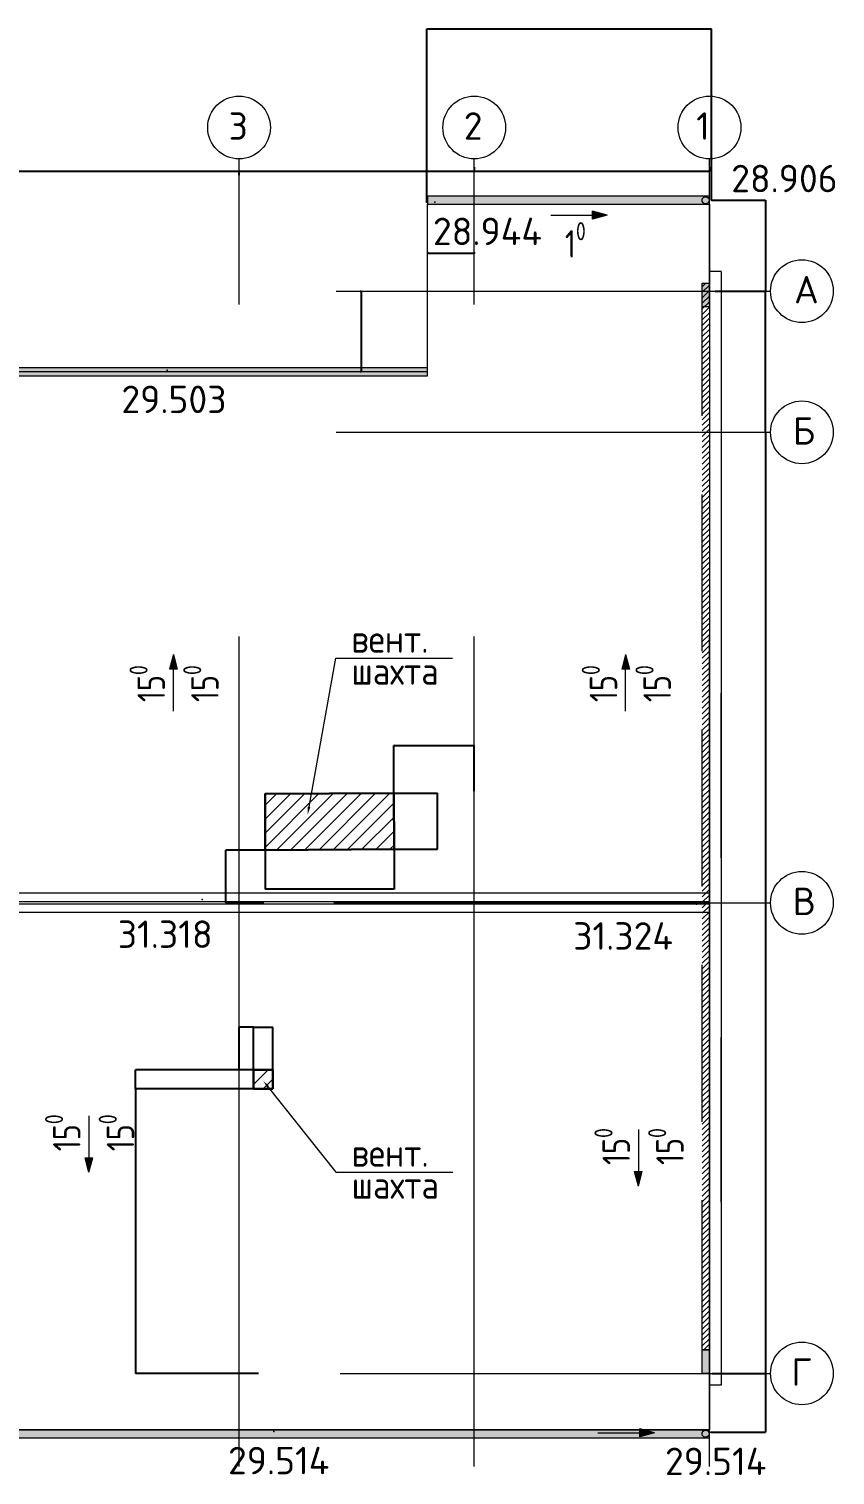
# Model space of a CAD drawing. Header units: millimetres. Extents: x -263990 to 193903, y -164417 to 240530.
# Drawn here: x 183622 to 193903, y -16102 to 2338 of the extents above; entities that cross this region are included whole.
import ezdxf
from ezdxf import colors
from ezdxf.entities.mleader import LeaderData, LeaderLine
from ezdxf.math import Vec2, Vec3

# ---------------------------------------------------------------- set-up
doc = ezdxf.new("R2010")
doc.units = ezdxf.units.MM
doc.header["$LTSCALE"] = 20
doc.linetypes.add('ACAD_ISO10W100', pattern=[1093.611073, 529.166651, -211.666656, 141.111112, -211.666656])
doc.linetypes.add('штриховая 1', pattern=[150, 100, -50])
doc.layers.get('0').update_dxf_attribs({"lineweight": 0})
doc.layers.get('Defpoints').update_dxf_attribs({"color": 4})
doc.layers.add('_1-4_ крыша - козырьки', color=7, linetype='Continuous')
doc.layers.add('_4-1_ Оси', color=7, linetype='Continuous')
for name, color, linetype, lineweight in [('_4-6_ Выноски на кровле', 7, 'Continuous', 9), ('Height', 250, 'Continuous', 9), ('Survey', 250, 'Continuous', 9)]:
    doc.layers.add(name, color=color, linetype=linetype, lineweight=lineweight)
doc.styles.add('GOST 2.304 type A', font='isocpeur.ttf')
doc.styles.add('ISOCPEUR', font='isocpeur.ttf', dxfattribs={"width": 0.9, "height": 250})
doc.styles.add('стиль1', font='isocpeur.ttf')
doc.dimstyles.new('ISO-25', dxfattribs={"dimtxt": 0.25, "dimasz": 0.1, "dimexe": 0.1, "dimexo": 0, "dimgap": 0.06, "dimtad": 1, "dimdec": 0, "dimlfac": 1000, "dimtxsty": 'GOST 2.304 type A', "dimblk": 'OBLIQUE', "dimcen": 2.5, "dimdle": 0.1, "dimadec": 0, "dimazin": 0, "dimtfac": 1, "dimtdec": 0, "dimtmove": 0, "dimatfit": 3, "dimfxl": 1, "dimarcsym": 0})
pattern_1 = [(45, (140952.78, -14805.09), (-89.80256, 89.80256), [])]

# ---------------------------------------------------------------- blocks, each defined once
blk = doc.blocks.new('_Oblique')
at = {"color": 0, "linetype": 'ByBlock', "lineweight": -2}
blk.add_line((-0.5, -0.5), (0.5, 0.5), dxfattribs=at)
blk = doc.blocks.new('*D222')
at = {"color": 0, "lineweight": -2, "transparency": 16777216}
for p, q in [((186302, -10935), (186302, -10389)), ((186486, -10389), (186302, -10389)), ((186486, -10935), (186486, -10389))]:
    blk.add_line(p, q, dxfattribs=at)
at = {"layer": 'Defpoints', "color": 0, "transparency": 16777216}
for p in [(186302, -10389), (186302, -10935), (186486, -10935)]:
    blk.add_point(p, dxfattribs=at)
at = {"color": 0, "lineweight": -2, "transparency": 16777216, "xscale": 0.1, "yscale": 0.1, "zscale": 0.1, "rotation": 180}
blk.add_blockref('_Oblique', (186302, -10389), dxfattribs=at)
at = {"color": 0, "lineweight": -2, "transparency": 16777216, "xscale": 0.1, "yscale": 0.1, "zscale": 0.1}
blk.add_blockref('_Oblique', (186486, -10389), dxfattribs=at)
at = {"color": 0, "transparency": 16777216, "insert": (186394, -10389), "char_height": 0.25, "attachment_point": 5, "style": 'GOST 2.304 type A'}
blk.add_mtext('184482', dxfattribs=at)
blk = doc.blocks.new('*D223')
at = {"color": 0, "lineweight": -2, "transparency": 16777216}
for p, q in [((186486, -10935), (186486, -10389)), ((186486, -10389), (186733, -10389)), ((186733, -10935), (186733, -10389))]:
    blk.add_line(p, q, dxfattribs=at)
at = {"layer": 'Defpoints', "color": 0, "transparency": 16777216}
for p in [(186733, -10389), (186486, -10935), (186733, -10935)]:
    blk.add_point(p, dxfattribs=at)
at = {"color": 0, "lineweight": -2, "transparency": 16777216, "xscale": 0.1, "yscale": 0.1, "zscale": 0.1, "rotation": 180}
blk.add_blockref('_Oblique', (186486, -10389), dxfattribs=at)
at = {"color": 0, "lineweight": -2, "transparency": 16777216, "xscale": 0.1, "yscale": 0.1, "zscale": 0.1}
blk.add_blockref('_Oblique', (186733, -10389), dxfattribs=at)
at = {"color": 0, "transparency": 16777216, "insert": (186610, -10389), "char_height": 0.25, "attachment_point": 5, "style": 'GOST 2.304 type A'}
blk.add_mtext('246651', dxfattribs=at)
blk = doc.blocks.new('*D224')
at = {"color": 0, "lineweight": -2, "transparency": 16777216}
for p, q in [((186486, -10935), (184983, -10935)), ((184983, -11176), (184983, -10935)), ((186486, -11176), (184983, -11176))]:
    blk.add_line(p, q, dxfattribs=at)
at = {"layer": 'Defpoints', "color": 0, "transparency": 16777216}
for p in [(184983, -10935), (186486, -10935), (186486, -11176)]:
    blk.add_point(p, dxfattribs=at)
at = {"color": 0, "lineweight": -2, "transparency": 16777216, "xscale": 0.1, "yscale": 0.1, "zscale": 0.1}
for p, rotation in [((184983, -10935), 90), ((184983, -11176), 270)]:
    blk.add_blockref('_Oblique', p, dxfattribs=dict(at, rotation=rotation))
at = {"color": 0, "transparency": 16777216, "insert": (184983, -11055), "char_height": 0.25, "attachment_point": 5, "rotation": 90, "style": 'GOST 2.304 type A'}
blk.add_mtext('241056', dxfattribs=at)
blk = doc.blocks.new('*D225')
at = {"color": 0, "lineweight": -2, "transparency": 16777216}
for p, q in [((186486, -11176), (184983, -11176)), ((184983, -11176), (184983, -14805)), ((186551, -14805), (184983, -14805))]:
    blk.add_line(p, q, dxfattribs=at)
at = {"layer": 'Defpoints', "color": 0, "transparency": 16777216}
for p in [(186486, -11176), (184983, -14805), (186551, -14805)]:
    blk.add_point(p, dxfattribs=at)
at = {"color": 0, "lineweight": -2, "transparency": 16777216, "xscale": 0.1, "yscale": 0.1, "zscale": 0.1}
for p, rotation in [((184983, -11176), 90), ((184983, -14805), 270)]:
    blk.add_blockref('_Oblique', p, dxfattribs=dict(at, rotation=rotation))
at = {"color": 0, "transparency": 16777216, "insert": (184983, -12990), "char_height": 0.25, "attachment_point": 5, "rotation": 90, "style": 'GOST 2.304 type A'}
blk.add_mtext('3629392', dxfattribs=at)
blk = doc.blocks.new('*D226')
at = {"color": 0, "lineweight": -2, "transparency": 16777216}
for p, q in [((186635, -8133), (186133, -8133)), ((186133, -8805), (186133, -8133)), ((186620, -8805), (186133, -8805))]:
    blk.add_line(p, q, dxfattribs=at)
at = {"layer": 'Defpoints', "color": 0, "transparency": 16777216}
for p in [(186133, -8133), (186635, -8133), (186620, -8805)]:
    blk.add_point(p, dxfattribs=at)
at = {"color": 0, "lineweight": -2, "transparency": 16777216, "xscale": 0.1, "yscale": 0.1, "zscale": 0.1}
for p, rotation in [((186133, -8133), 90), ((186133, -8805), 270)]:
    blk.add_blockref('_Oblique', p, dxfattribs=dict(at, rotation=rotation))
at = {"color": 0, "transparency": 16777216, "insert": (186132, -8469), "char_height": 0.25, "attachment_point": 5, "rotation": 90, "style": 'GOST 2.304 type A'}
blk.add_mtext('672296', dxfattribs=at)
blk = doc.blocks.new('*D179')
at = {"color": 0, "lineweight": -2, "transparency": 16777216}
for p, q in [((188275, -7405), (188833, -7405)), ((188833, -8122), (188833, -7405)), ((188280, -8122), (188833, -8122))]:
    blk.add_line(p, q, dxfattribs=at)
at = {"layer": 'Defpoints', "color": 0, "transparency": 16777216}
for p in [(188275, -7405), (188833, -7405), (188280, -8122)]:
    blk.add_point(p, dxfattribs=at)
at = {"color": 0, "lineweight": -2, "transparency": 16777216, "xscale": 0.1, "yscale": 0.1, "zscale": 0.1}
for p, rotation in [((188833, -7405), 90), ((188833, -8122), 270)]:
    blk.add_blockref('_Oblique', p, dxfattribs=dict(at, rotation=rotation))
at = {"color": 0, "transparency": 16777216, "insert": (188833, -7764), "char_height": 0.25, "attachment_point": 5, "rotation": 90, "style": 'GOST 2.304 type A'}
blk.add_mtext('716919', dxfattribs=at)
blk = doc.blocks.new('*D180')
at = {"color": 0, "lineweight": -2, "transparency": 16777216}
for p, q in [((186635, -8133), (186635, -8629)), ((188280, -8122), (188280, -8629)), ((188280, -8629), (186635, -8629))]:
    blk.add_line(p, q, dxfattribs=at)
at = {"layer": 'Defpoints', "color": 0, "transparency": 16777216}
for p in [(186635, -8133), (188280, -8122), (186635, -8629)]:
    blk.add_point(p, dxfattribs=at)
at = {"color": 0, "lineweight": -2, "transparency": 16777216, "xscale": 0.1, "yscale": 0.1, "zscale": 0.1, "rotation": 180}
blk.add_blockref('_Oblique', (186635, -8629), dxfattribs=at)
at = {"color": 0, "lineweight": -2, "transparency": 16777216, "xscale": 0.1, "yscale": 0.1, "zscale": 0.1}
blk.add_blockref('_Oblique', (188280, -8629), dxfattribs=at)
at = {"color": 0, "transparency": 16777216, "insert": (187457, -8629), "char_height": 0.25, "attachment_point": 5, "style": 'GOST 2.304 type A'}
blk.add_mtext('1645078', dxfattribs=at)
blk = doc.blocks.new('*D227')
at = {"color": 0, "lineweight": -2, "transparency": 16777216}
for p, q in [((188278, -7405), (188278, -6800)), ((188278, -6800), (189302, -6800)), ((189302, -7383), (189302, -6800))]:
    blk.add_line(p, q, dxfattribs=at)
at = {"layer": 'Defpoints', "color": 0, "transparency": 16777216}
for p in [(189302, -6800), (188278, -7405), (189302, -7383)]:
    blk.add_point(p, dxfattribs=at)
at = {"color": 0, "lineweight": -2, "transparency": 16777216, "xscale": 0.1, "yscale": 0.1, "zscale": 0.1, "rotation": 180}
blk.add_blockref('_Oblique', (188278, -6800), dxfattribs=at)
at = {"color": 0, "lineweight": -2, "transparency": 16777216, "xscale": 0.1, "yscale": 0.1, "zscale": 0.1}
blk.add_blockref('_Oblique', (189302, -6800), dxfattribs=at)
at = {"color": 0, "transparency": 16777216, "insert": (188790, -6800), "char_height": 0.25, "attachment_point": 5, "style": 'GOST 2.304 type A'}
blk.add_mtext('1023851', dxfattribs=at)
blk = doc.blocks.new('*D184')
at = {"color": 0, "lineweight": -2, "transparency": 16777216}
for p, q in [((192326, 154), (193018, 154)), ((193018, 154), (193018, -1005)), ((192374, -1005), (193018, -1005))]:
    blk.add_line(p, q, dxfattribs=at)
at = {"layer": 'Defpoints', "color": 0, "transparency": 16777216}
for p in [(192326, 154, 28926), (192374, -1005), (193018, -1005)]:
    blk.add_point(p, dxfattribs=at)
at = {"color": 0, "lineweight": -2, "transparency": 16777216, "xscale": 0.1, "yscale": 0.1, "zscale": 0.1}
for p, rotation in [((193018, 154), 90), ((193018, -1005), 270)]:
    blk.add_blockref('_Oblique', p, dxfattribs=dict(at, rotation=rotation))
at = {"color": 0, "transparency": 16777216, "insert": (193018, -426), "char_height": 0.25, "attachment_point": 5, "rotation": 90, "style": 'GOST 2.304 type A'}
blk.add_mtext('1158794', dxfattribs=at)
blk = doc.blocks.new('*D185')
at = {"color": 0, "lineweight": -2, "transparency": 16777216}
for p, q in [((192949, -1005), (193018, -1005)), ((193018, -2805), (193018, -1005)), ((193012, -2805), (193018, -2805))]:
    blk.add_line(p, q, dxfattribs=at)
at = {"layer": 'Defpoints', "color": 0, "transparency": 16777216}
for p in [(192949, -1005), (193018, -1005), (193012, -2805)]:
    blk.add_point(p, dxfattribs=at)
at = {"color": 0, "lineweight": -2, "transparency": 16777216, "xscale": 0.1, "yscale": 0.1, "zscale": 0.1}
for p, rotation in [((193018, -1005), 90), ((193018, -2805), 270)]:
    blk.add_blockref('_Oblique', p, dxfattribs=dict(at, rotation=rotation))
at = {"color": 0, "transparency": 16777216, "insert": (193018, -1905), "char_height": 0.25, "attachment_point": 5, "rotation": 90, "style": 'GOST 2.304 type A'}
blk.add_mtext('1800000', dxfattribs=at)
blk = doc.blocks.new('*D186')
at = {"color": 0, "lineweight": -2, "transparency": 16777216}
for p, q in [((193012, -2805), (193018, -2805)), ((193018, -2805), (193018, -8805)), ((193018, -8805), (193018, -8805))]:
    blk.add_line(p, q, dxfattribs=at)
at = {"layer": 'Defpoints', "color": 0, "transparency": 16777216}
for p in [(193012, -2805), (193018, -8805), (193018, -8805)]:
    blk.add_point(p, dxfattribs=at)
at = {"color": 0, "lineweight": -2, "transparency": 16777216, "xscale": 0.1, "yscale": 0.1, "zscale": 0.1}
for p, rotation in [((193018, -2805), 90), ((193018, -8805), 270)]:
    blk.add_blockref('_Oblique', p, dxfattribs=dict(at, rotation=rotation))
at = {"color": 0, "transparency": 16777216, "insert": (193018, -5805), "char_height": 0.25, "attachment_point": 5, "rotation": 90, "style": 'GOST 2.304 type A'}
blk.add_mtext('6000000', dxfattribs=at)
blk = doc.blocks.new('*D187')
at = {"color": 0, "lineweight": -2, "transparency": 16777216}
for p, q in [((193018, -8805), (193018, -8805)), ((193018, -8805), (193018, -14805)), ((193018, -14805), (193018, -14805))]:
    blk.add_line(p, q, dxfattribs=at)
at = {"layer": 'Defpoints', "color": 0, "transparency": 16777216}
for p in [(193018, -8805), (193018, -14805), (193018, -14805)]:
    blk.add_point(p, dxfattribs=at)
at = {"color": 0, "lineweight": -2, "transparency": 16777216, "xscale": 0.1, "yscale": 0.1, "zscale": 0.1}
for p, rotation in [((193018, -8805), 90), ((193018, -14805), 270)]:
    blk.add_blockref('_Oblique', p, dxfattribs=dict(at, rotation=rotation))
at = {"color": 0, "transparency": 16777216, "insert": (193018, -11805), "char_height": 0.25, "attachment_point": 5, "rotation": 90, "style": 'GOST 2.304 type A'}
blk.add_mtext('6000000', dxfattribs=at)
blk = doc.blocks.new('*D188')
at = {"color": 0, "lineweight": -2, "transparency": 16777216}
for p, q in [((189302, 577), (189302, 521)), ((192302, 577), (192302, 521)), ((192302, 521), (189302, 521))]:
    blk.add_line(p, q, dxfattribs=at)
at = {"layer": 'Defpoints', "color": 0, "transparency": 16777216}
for p in [(189302, 577), (192302, 577), (189302, 521)]:
    blk.add_point(p, dxfattribs=at)
at = {"color": 0, "lineweight": -2, "transparency": 16777216, "xscale": 0.1, "yscale": 0.1, "zscale": 0.1, "rotation": 180}
blk.add_blockref('_Oblique', (189302, 521), dxfattribs=at)
at = {"color": 0, "lineweight": -2, "transparency": 16777216, "xscale": 0.1, "yscale": 0.1, "zscale": 0.1}
blk.add_blockref('_Oblique', (192302, 521), dxfattribs=at)
at = {"color": 0, "transparency": 16777216, "insert": (190802, 521), "char_height": 0.25, "attachment_point": 5, "style": 'GOST 2.304 type A'}
blk.add_mtext('3000000', dxfattribs=at)
blk = doc.blocks.new('*D189')
at = {"color": 0, "lineweight": -2, "transparency": 16777216}
for p, q in [((189302, 577), (189302, 521)), ((186302, 472), (186302, 521)), ((189302, 521), (186302, 521))]:
    blk.add_line(p, q, dxfattribs=at)
at = {"layer": 'Defpoints', "color": 0, "transparency": 16777216}
for p in [(189302, 577), (186302, 521), (186302, 472)]:
    blk.add_point(p, dxfattribs=at)
at = {"color": 0, "lineweight": -2, "transparency": 16777216, "xscale": 0.1, "yscale": 0.1, "zscale": 0.1, "rotation": 180}
blk.add_blockref('_Oblique', (186302, 521), dxfattribs=at)
at = {"color": 0, "lineweight": -2, "transparency": 16777216, "xscale": 0.1, "yscale": 0.1, "zscale": 0.1}
blk.add_blockref('_Oblique', (189302, 521), dxfattribs=at)
at = {"color": 0, "transparency": 16777216, "insert": (187802, 521), "char_height": 0.25, "attachment_point": 5, "style": 'GOST 2.304 type A'}
blk.add_mtext('3000000', dxfattribs=at)
blk = doc.blocks.new('*D190')
at = {"color": 0, "lineweight": -2, "transparency": 16777216}
for p, q in [((180302, 343), (180302, 521)), ((186302, 521), (180302, 521)), ((186302, 472), (186302, 521))]:
    blk.add_line(p, q, dxfattribs=at)
at = {"layer": 'Defpoints', "color": 0, "transparency": 16777216}
for p in [(180302, 521), (186302, 472), (180302, 343)]:
    blk.add_point(p, dxfattribs=at)
at = {"color": 0, "lineweight": -2, "transparency": 16777216, "xscale": 0.1, "yscale": 0.1, "zscale": 0.1, "rotation": 180}
blk.add_blockref('_Oblique', (180302, 521), dxfattribs=at)
at = {"color": 0, "lineweight": -2, "transparency": 16777216, "xscale": 0.1, "yscale": 0.1, "zscale": 0.1}
blk.add_blockref('_Oblique', (186302, 521), dxfattribs=at)
at = {"color": 0, "transparency": 16777216, "insert": (183302, 521), "char_height": 0.25, "attachment_point": 5, "style": 'GOST 2.304 type A'}
blk.add_mtext('6000000', dxfattribs=at)
blk = doc.blocks.new('*D198')
at = {"color": 0, "lineweight": -2, "transparency": 16777216}
for p, q in [((188705, -508), (188705, -524)), ((189302, -524), (188705, -524)), ((189302, -508), (189302, -524))]:
    blk.add_line(p, q, dxfattribs=at)
at = {"layer": 'Defpoints', "color": 0, "transparency": 16777216}
for p in [(188705, -508), (188705, -524), (189302, -508)]:
    blk.add_point(p, dxfattribs=at)
at = {"color": 0, "lineweight": -2, "transparency": 16777216, "xscale": 0.1, "yscale": 0.1, "zscale": 0.1, "rotation": 180}
blk.add_blockref('_Oblique', (188705, -524), dxfattribs=at)
at = {"color": 0, "lineweight": -2, "transparency": 16777216, "xscale": 0.1, "yscale": 0.1, "zscale": 0.1}
blk.add_blockref('_Oblique', (189302, -524), dxfattribs=at)
at = {"color": 0, "transparency": 16777216, "insert": (189004, -524), "char_height": 0.25, "attachment_point": 5, "style": 'GOST 2.304 type A'}
blk.add_mtext('596428', dxfattribs=at)
blk = doc.blocks.new('*D199')
at = {"color": 0, "lineweight": -2, "transparency": 16777216}
for p, q in [((187845, -1005), (187860, -1005)), ((187860, -1005), (187860, -2029)), ((187845, -2029), (187860, -2029))]:
    blk.add_line(p, q, dxfattribs=at)
at = {"layer": 'Defpoints', "color": 0, "transparency": 16777216}
for p in [(187845, -1005), (187845, -2029), (187860, -2029)]:
    blk.add_point(p, dxfattribs=at)
at = {"color": 0, "lineweight": -2, "transparency": 16777216, "xscale": 0.1, "yscale": 0.1, "zscale": 0.1}
for p, rotation in [((187860, -1005), 90), ((187860, -2029), 270)]:
    blk.add_blockref('_Oblique', p, dxfattribs=dict(at, rotation=rotation))
at = {"color": 0, "transparency": 16777216, "insert": (187860, -1517), "char_height": 0.25, "attachment_point": 5, "rotation": 90, "style": 'GOST 2.304 type A'}
blk.add_mtext('1023945', dxfattribs=at)
blk = doc.blocks.new('*D178')
at = {"color": 0, "lineweight": -2, "transparency": 16777216}
for p, q in [((188696, 119), (188696, 2338)), ((188696, 2338), (192326, 2338)), ((192326, 154), (192326, 2338))]:
    blk.add_line(p, q, dxfattribs=at)
at = {"layer": 'Defpoints', "color": 0, "transparency": 16777216}
for p in [(192326, 2338), (188696, 119, 28893), (192326, 154)]:
    blk.add_point(p, dxfattribs=at)
at = {"color": 0, "lineweight": -2, "transparency": 16777216, "xscale": 0.1, "yscale": 0.1, "zscale": 0.1, "rotation": 180}
blk.add_blockref('_Oblique', (188696, 2338), dxfattribs=at)
at = {"color": 0, "lineweight": -2, "transparency": 16777216, "xscale": 0.1, "yscale": 0.1, "zscale": 0.1}
blk.add_blockref('_Oblique', (192326, 2338), dxfattribs=at)
at = {"color": 0, "transparency": 16777216, "insert": (190511, 2338), "char_height": 0.25, "attachment_point": 5, "style": 'GOST 2.304 type A'}
blk.add_mtext('3629414', dxfattribs=at)
blk = doc.blocks.new('*D182')
at = {"color": 0, "lineweight": -2, "transparency": 16777216}
for p, q in [((192337, -14805), (193018, -14805)), ((193018, -14805), (193018, -15556)), ((192318, -15556), (193018, -15556))]:
    blk.add_line(p, q, dxfattribs=at)
at = {"layer": 'Defpoints', "color": 0, "transparency": 16777216}
for p in [(192337, -14805), (192318, -15556, 29534), (193018, -15556)]:
    blk.add_point(p, dxfattribs=at)
at = {"color": 0, "lineweight": -2, "transparency": 16777216, "xscale": 0.1, "yscale": 0.1, "zscale": 0.1}
for p, rotation in [((193018, -14805), 90), ((193018, -15556), 270)]:
    blk.add_blockref('_Oblique', p, dxfattribs=dict(at, rotation=rotation))
at = {"color": 0, "transparency": 16777216, "insert": (193018, -15180), "char_height": 0.25, "attachment_point": 5, "rotation": 90, "style": 'GOST 2.304 type A'}
blk.add_mtext('750457', dxfattribs=at)

msp = doc.modelspace()

# ---------------------------------------------------------------- hatches: boundary and pattern name
at = {"linetype": 'Continuous', "lineweight": 0, "true_color": 0x3f3f3f}
for points in [[(192301.79992, 203.83369), (188705.37587, 203.83369), (188705.37587, 103.83369), (192301.79992, 103.83369)], [(188705.37587, -1985.12394), (147931.06886, -1985.12619), (147931.06886, -2085.12619), (188705.37587, -2085.12394)], [(192301.79992, -15525.08896), (144301.79992, -15525.08896), (144301.79992, -15625.08896), (192301.79992, -15625.08896)]]:
    msp.add_hatch(color=250, dxfattribs=at).paths.add_polyline_path(points)
at = {"linetype": 'Continuous', "lineweight": 0, "true_color": 0x000000}
for points in [[(190997.91415, -35.68527), (190811.31165, 14.31473), (190811.31165, -85.68527)], [(185464.61805, -5639.46614), (185414.61805, -5826.06864), (185514.61805, -5826.06864)], [(191232.58992, -5639.46614), (191182.58992, -5826.06864), (191282.58992, -5826.06864)], [(184387.37176, -12241.27656), (184437.37176, -12054.67406), (184337.37176, -12054.67406)], [(191394.4923, -12416.96055), (191444.4923, -12230.35805), (191344.4923, -12230.35805)], [(191600.08678, -15563.5742), (191413.48428, -15513.5742), (191413.48428, -15613.5742)]]:
    msp.add_hatch(color=18, dxfattribs=at).paths.add_polyline_path(points)
at = {"linetype": 'Continuous', "lineweight": 0}
h = msp.add_hatch(dxfattribs=at)
h.set_pattern_fill('_1__МЕТАЛЛЫ_ГОСТ_0004', color=1, angle=-180, style=0, pattern_type=2)
h.set_pattern_definition([(225, (100646.04, 4219.7), (35.35534, -35.35534), [])])
h.paths.add_polyline_path([(192301.79992, -14505.08896), (192210.29992, -14505.08896), (192210.29992, -904.08897), (192301.79992, -904.08897)])
at = {"linetype": 'Continuous', "lineweight": 0, "true_color": 0xbf0000}
for points in [[(192301.79992, -1204.08897), (192210.29992, -1204.08897), (192210.29992, -904.08897), (192301.79992, -904.08897)], [(192301.79992, -14805.08896), (192210.29992, -14805.08896), (192210.29992, -14505.08896), (192301.79992, -14505.08896)]]:
    msp.add_hatch(color=12, dxfattribs=at).paths.add_polyline_path(points)
h = msp.add_hatch()
h.set_pattern_fill('ANSI31', color=256, scale=40, angle=-3.25304974)
h.set_pattern_definition(pattern_1)
h.paths.add_polyline_path([(188277.94862, -7405.30073), (186634.38189, -7416.08676), (186634.91224, -8132.79338), (188279.99047, -8122.2372)])
h = msp.add_hatch()
h.set_pattern_fill('ANSI31', color=256, scale=40, angle=-3.25304974)
h.set_pattern_definition(pattern_1)
h.paths.add_polyline_path([(186486.28162, -10934.64083), (186486.28162, -11175.69658), (186732.9329, -11175.69658), (186732.9329, -10934.64083)])

# ---------------------------------------------------------------- linework, layer by layer
at = {"color": 7, "linetype": 'Continuous', "lineweight": 13}
for p, q in [((188891.79992, 103.83369), (192301.79992, 103.83369)), ((192301.79992, -755.08896), (192301.79992, -185.08896)), ((192301.79992, -755.08896), (192301.79992, -14955.08896)), ((192451.79992, -755.08896), (192301.79992, -755.08896)), ((192451.79992, -755.08896), (192451.79992, -14955.08896)), ((192451.79992, -14955.08896), (192301.79992, -14955.08896)), ((192301.79992, -15525.08896), (192301.79992, -14955.08896)), ((192301.79992, -15525.08896), (144301.79992, -15525.08896))]:
    msp.add_line(p, q, dxfattribs=at)
at = {"color": 7, "linetype": 'Continuous', "lineweight": 0}
for p, q in [((190997.91415, -35.68527), (190811.31165, 14.31473)), ((190811.31165, -85.68527), (190811.31165, 14.31473)), ((190276.19745, -35.68527), (190811.31165, -35.68527)), ((190997.91415, -35.68527), (190811.31165, -85.68527)), ((185464.61805, -5639.46614), (185414.61805, -5826.06864)), ((185464.61805, -5639.46614), (185514.61805, -5826.06864)), ((191232.58992, -5639.46614), (191182.58992, -5826.06864)), ((191232.58992, -5639.46614), (191282.58992, -5826.06864)), ((185514.61805, -5826.06864), (185414.61805, -5826.06864)), ((185464.61805, -6361.18284), (185464.61805, -5826.06864)), ((191282.58992, -5826.06864), (191182.58992, -5826.06864)), ((191232.58992, -6361.18284), (191232.58992, -5826.06864)), ((192301.79992, -8680.08896), (144301.79992, -8680.08896)), ((192301.79992, -8790.08896), (144301.79992, -8790.08896)), ((192301.79992, -8820.08896), (144301.79992, -8820.08896)), ((192301.79992, -8930.08896), (144301.79992, -8930.08896)), ((184387.37176, -11519.55986), (184387.37176, -12054.67406)), ((191394.4923, -11695.24385), (191394.4923, -12230.35805)), ((184387.37176, -12241.27656), (184337.37176, -12054.67406)), ((184337.37176, -12054.67406), (184437.37176, -12054.67406)), ((184387.37176, -12241.27656), (184437.37176, -12054.67406)), ((191394.4923, -12416.96055), (191344.4923, -12230.35805)), ((191344.4923, -12230.35805), (191444.4923, -12230.35805)), ((191394.4923, -12416.96055), (191444.4923, -12230.35805)), ((190878.37009, -15563.5742), (191413.48428, -15563.5742)), ((191600.08678, -15563.5742), (191413.48428, -15513.5742)), ((191413.48428, -15613.5742), (191413.48428, -15513.5742)), ((191600.08678, -15563.5742), (191413.48428, -15613.5742))]:
    msp.add_line(p, q, dxfattribs=at)
at = {"color": 7, "linetype": 'Continuous', "lineweight": 0, "flags": 128}
for points in [[(192301.79992, 203.83369), (188705.37587, 203.83369), (188705.37587, 103.83369), (192301.79992, 103.83369)], [(192301.79992, -8680.08896), (144301.79992, -8680.08896), (144301.79992, 95.09824), (147931.08783, 95.06327), (147931.06834, -2085.12394), (188705.38561, -2085.12394), (188705.36612, 103.8162), (192301.79992, 103.85117)], [(188705.37587, -1985.12394), (147931.06886, -1985.12619), (147931.06886, -2085.12619), (188705.37587, -2085.12394)], [(192301.79992, -8930.08896), (144301.79992, -8930.08896), (144301.79992, -15525.08896), (192301.79992, -15525.08896)], [(192301.79992, -15525.08896), (144301.79992, -15525.08896), (144301.79992, -15625.08896), (192301.79992, -15625.08896)]]:
    msp.add_lwpolyline(points, close=True, dxfattribs=at)
at = {"color": 7, "linetype": 'Continuous', "lineweight": 0}
msp.add_lwpolyline([(192301.79992, -15525.08896), (144301.79992, -15525.08896), (144301.79992, 95.08075), (147931.07809, 95.08075), (147931.07809, -2029.03348), (188705.37587, -2029.03348), (188705.37587, 103.83369), (192301.79992, 103.83369)], close=True, dxfattribs=at)
at = {"color": 1, "linetype": 'штриховая 1', "lineweight": 13, "flags": 128}
msp.add_lwpolyline([(192301.79992, -14505.08896), (192210.29992, -14505.08896), (192210.29992, -904.08897), (192301.79992, -904.08897)], close=True, dxfattribs=at)
at = {"color": 7, "linetype": 'штриховая 1', "lineweight": 0, "flags": 128}
for points in [[(192301.79992, -1204.08897), (192210.29992, -1204.08897), (192210.29992, -904.08897), (192301.79992, -904.08897)], [(192301.79992, -14805.08896), (192210.29992, -14805.08896), (192210.29992, -14505.08896), (192301.79992, -14505.08896)]]:
    msp.add_lwpolyline(points, close=True, dxfattribs=at)
at = {"lineweight": 30}
for points in [[(188277.94862, -7405.30073), (186634.38189, -7416.08676), (186634.91224, -8132.79338), (188279.99047, -8122.2372), (188277.94862, -7405.30073)], [(186732.9329, -11175.69658), (186486.28162, -11175.69658), (186486.28162, -10934.64083), (186732.9329, -10934.64083)]]:
    msp.add_lwpolyline(points, close=True, dxfattribs=at)
at = {"color": 7, "linetype": 'Continuous', "lineweight": 0}
for centre in [(192251.79083, 154.45398), (192251.79992, -15575.08896)]:
    msp.add_circle(centre, 45, dxfattribs=at)
at = {"layer": '_1-4_ крыша - козырьки', "color": 9, "linetype": 'Continuous', "lineweight": 5, "flags": 128}
for points in [[(192451.79992, -8230.08896), (192451.79992, -6130.08896)], [(192451.79992, -12622.58896), (192451.79992, -10522.58896)]]:
    msp.add_lwpolyline(points, dxfattribs=at)
at = {"layer": '_4-1_ Оси', "color": 7, "linetype": 'ACAD_ISO10W100', "lineweight": 0}
for p, q in [((186301.79992, -318.11028), (186301.79992, 681.88972)), ((189301.79992, -318.11028), (189301.79992, 681.88972)), ((192301.79992, -318.11028), (192301.79992, 681.88972)), ((186301.79992, -15992.02994), (186301.79992, -318.11028)), ((189301.79992, -15992.02994), (189301.79992, -318.11028)), ((192301.79992, -15992.02994), (192301.79992, -318.11028)), ((143797.12585, -1005.08897), (192080.24063, -1005.08897)), ((192080.24063, -1005.08897), (193080.24063, -1005.08897)), ((143797.12585, -2805.08896), (192080.24063, -2805.08896)), ((192080.24063, -2805.08896), (193080.24063, -2805.08896)), ((143764.95573, -8805.08896), (193080.24063, -8805.08896)), ((143848.34277, -8805.08896), (192080.24063, -8805.08896)), ((192080.24063, -8805.08896), (193080.24063, -8805.08896)), ((143848.34277, -14805.08896), (192080.24063, -14805.08896)), ((192080.24063, -14805.08896), (193080.24063, -14805.08896))]:
    msp.add_line(p, q, dxfattribs=at)
at = {"layer": '_4-1_ Оси', "color": 7, "linetype": 'Continuous', "lineweight": 0}
for centre in [(186301.79992, 1081.88972), (189301.79992, 1081.88972), (192301.79992, 1081.88972), (193480.24063, -1005.08897), (193480.24063, -2805.08896), (193480.24063, -8805.08896), (193480.24063, -8805.08896), (193480.24063, -14805.08896)]:
    msp.add_circle(centre, 400, dxfattribs=at)
at = {"layer": 'Survey'}
for p in [(188797.63328, 127.75332, 28964.41101), (192325.52205, 153.70502, 28926.05809), (185384.20393, -2014.01793, 29522.64565), (185831.85005, -8761.86748, 31328.4897), (192137.51766, -8821.23955, 31344.36427), (186744.09117, -15545.4656, 29533.84835), (192317.50791, -15555.54559, 29533.51315)]:
    msp.add_point(p, dxfattribs=at)

# ---------------------------------------------------------------- texts
at = {"layer": '_4-1_ Оси', "color": 7, "lineweight": 0, "char_height": 350, "attachment_point": 4, "style": 'стиль1'}
for s, insert in [('\\A1;{\\pql;\\pt0;\\fISOCPEUR|b0|i0|c0|p34;3}', (186167.78826, 1100.21293)), ('\\A1;{\\pql;\\pt0;\\fISOCPEUR|b0|i0|c0|p34;2}', (189167.78826, 1100.21293)), ('\\A1;{\\pql;\\pt0;\\fISOCPEUR|b0|i0|c0|p34;1}', (192131.65826, 1100.21293)), ('\\A1;{\\pql;\\pt0;\\fISOCPEUR|b0|i0|c0|p34;А}', (193380.55398, -986.76575)), ('\\A1;{\\pql;\\pt0;\\fISOCPEUR|b0|i0|c0|p34;Б}', (193362.48898, -2786.76575)), ('\\A1;{\\pql;\\pt0;\\fISOCPEUR|b0|i0|c0|p34;В}', (193362.48598, -8786.76575)), ('\\A1;{\\pql;\\pt0;\\fISOCPEUR|b0|i0|c0|p34;В}', (193362.48898, -8786.76575)), ('\\A1;{\\pql;\\pt0;\\fISOCPEUR|b0|i0|c0|p34;Г}', (193346.22898, -14786.76575))]:
    msp.add_mtext(s, dxfattribs=dict(at, insert=insert))
at = {"layer": '_4-6_ Выноски на кровле', "color": 7, "linetype": 'Continuous', "lineweight": 0, "insert": (190457.58848, -402.60104), "char_height": 350, "attachment_point": 4, "style": 'стиль1'}
msp.add_mtext('\\A1;\\pxql;{\\W0.8;1\\H0.66x;\\S0^  ;}', dxfattribs=at)
at = {"layer": '_4-6_ Выноски на кровле', "color": 7, "linetype": 'Continuous', "lineweight": 0, "char_height": 350, "attachment_point": 4, "rotation": 90, "style": 'стиль1'}
for insert in [(185181.83747, -6244.63106), (185866.67125, -6244.63106), (190949.80934, -6244.63106), (191634.64312, -6244.63106), (184104.59118, -11971.7936), (184789.42497, -11971.7936), (191111.71172, -12147.4776), (191796.54551, -12147.4776)]:
    msp.add_mtext('\\A1;{\\W0.800000x;\\pql;\\fISOCPEUR|b0|i0|c0|p34;15\\fISOCPEUR|b0|i0|c0|p34;\\A1{\\H.66x;\\S0^  ;}}', dxfattribs=dict(at, insert=insert))
at = {"layer": 'Height', "style": 'ISOCPEUR'}
for s, p in [('28.906', (192578.19028, 255.99898, 28926.05809)), ('28.944', (188774.65672, -418.28704, 28964.41101)), ('29.503', (184801.22737, -2560.05829, 29522.64565)), ('31.318', (184754.84291, -9379.84403, 31328.4897)), ('31.324', (190563.02695, -9402.29323, 31344.36427)), ('29.514', (186161.11461, -16091.50596, 29533.84835)), ('29.514', (191734.53135, -16101.58595, 29533.51315))]:
    msp.add_text(s, height=350, dxfattribs=at).set_placement(p)

# ---------------------------------------------------------------- dimensions: what is measured, and where the dimension line sits
for base, p1, p2, picture, middle in [((192325.52205, 2338.07391), (188696.108, 119.29073, 28893.04162), (192325.52205, 153.70502), '*D178', (190510.81502, 2338.25891)), ((189301.79992, 521.06739), (192301.79992, 576.54753), (189301.79992, 576.54753), '*D188', (190801.79992, 521.25239)), ((188705.37157, -524.19509), (189301.79992, -507.55946), (188705.37157, -507.56477), '*D198', (189003.58574, -524.01009)), ((186634.91224, -8629.02586), (188279.99046, -8122.2372), (186634.91224, -8132.79338), '*D180', (187457.45135, -8628.84086)), ((186301.79992, -10388.96332), (186486.28162, -10934.64083), (186301.79992, -10934.64083), '*D222', (186394.04077, -10388.77832)), ((186732.9329, -10388.96332), (186486.28162, -10934.64083), (186732.9329, -10934.64083), '*D223', (186609.60726, -10388.77832))]:
    dim = msp.add_linear_dim(base=base, p1=p1, p2=p2, dimstyle='ISO-25')
    dim.commit()
    dim.dimension.update_dxf_attribs({"geometry": picture, "text_midpoint": middle})
for base, p1, p2, picture, middle in [((186301.79992, 521.06739), (189301.79992, 576.54753), (186301.79992, 472.42603), '*D189', (187801.79992, 521.25239)), ((180301.79992, 521.06739), (186301.79992, 472.42603), (180301.79992, 343.13757), '*D190', (183301.79992, 521.25239))]:
    dim = msp.add_linear_dim(base=base, p1=p1, p2=p2, dimstyle='ISO-25', override={"dimtmove": 1})
    dim.commit()
    dim.dimension.update_dxf_attribs({"geometry": picture, "text_midpoint": middle})
for base, p1, p2, picture, middle in [((193017.8501, -1005.08897), (192325.52205, 153.70502, 28926.05809), (192373.60895, -1005.08897), '*D184', (193017.6651, -425.69197)), ((187860.14651, -2029.03348), (187844.67969, -1005.08897), (187844.67969, -2029.03348), '*D199', (187859.96151, -1517.06122)), ((193017.8501, -1005.08897), (193011.79358, -2805.08896), (192949.09243, -1005.08897), '*D185', (193017.6651, -1905.08897)), ((186132.60272, -8132.79338), (186620.20664, -8805.08896), (186634.91224, -8132.79338), '*D226', (186132.41772, -8468.94117)), ((184982.95138, -10934.64083), (186486.28162, -11175.69658), (186486.28162, -10934.64083), '*D224', (184982.76638, -11055.16871)), ((184982.95138, -14805.08896), (186486.28162, -11175.69658), (186550.59987, -14805.08896), '*D225', (184982.76638, -12990.39277))]:
    dim = msp.add_linear_dim(base=base, p1=p1, p2=p2, angle=90, dimstyle='ISO-25')
    dim.commit()
    dim.dimension.update_dxf_attribs({"geometry": picture, "text_midpoint": middle})
for base, p1, p2, picture, middle in [((193017.8501, -8805.08896), (193011.79358, -2805.08896), (193017.8501, -8805.08896), '*D186', (193017.6651, -5805.08896)), ((193017.8501, -14805.08896), (193017.8501, -8805.08896), (193017.8501, -14805.08896), '*D187', (193017.6651, -11805.08896))]:
    dim = msp.add_linear_dim(base=base, p1=p1, p2=p2, angle=90, dimstyle='ISO-25', override={"dimtmove": 1})
    dim.commit()
    dim.dimension.update_dxf_attribs({"geometry": picture, "text_midpoint": middle})
dim = msp.add_linear_dim(base=(189301.79992, -6799.72978), p1=(188277.94862, -7405.30073), p2=(189301.79992, -7382.76462), dimstyle='ISO-25')
dim.commit()
dim.dimension.update_dxf_attribs({"geometry": '*D227', "text_midpoint": (188789.87427, -6799.72978), "dimtype": 160})
for base, p1, p2, picture, middle in [((188832.99323, -7405.31821), (188279.99047, -8122.2372), (188275.28563, -7405.31821), '*D179', (188832.99323, -7763.7777)), ((193017.8501, -15555.54559), (192336.89626, -14805.08896), (192317.50791, -15555.54559, 29533.51315), '*D182', (193017.8501, -15180.31728))]:
    dim = msp.add_linear_dim(base=base, p1=p1, p2=p2, angle=90, dimstyle='ISO-25')
    dim.commit()
    dim.dimension.update_dxf_attribs({"geometry": picture, "text_midpoint": middle, "dimtype": 160})

# ---------------------------------------------------------------- leaders
ml = msp.add_multileader_mtext('Standard')
ml.set_content('вент.\\Pшахта', color=256, style='ISOCPEUR')
ml.set_leader_properties(lineweight=9)
ml.build(insert=Vec2(0, 0))
ml.multileader.update_dxf_attribs({"has_dogleg": 0, "text_left_attachment_type": 6, "text_right_attachment_type": 6, "arrow_head_size": 100})
ctx = ml.context
ctx.base_point, ctx.char_height, ctx.arrow_head_size, ctx.landing_gap_size, ctx.plane_origin = Vec3(187534.85913, -5684.87189), 350, 100, 200, Vec3(183958.75957, -4734.78756)
ctx.left_attachment, ctx.right_attachment = 6, 6
notes = []
notes.append((ctx, [(0, (1, 1, 0), (179534.85913, -5684.87189), (1, 0), 8000, [(0, [(187177.45596, -7679.88635)], 0, [])])]))
ctx.mtext.insert, ctx.mtext.line_spacing_factor, ctx.mtext.flow_direction = Vec3(187734.85913, -5264.87189), 0.7, 5
ml = msp.add_multileader_mtext('Standard')
ml.set_content('вент.\\Pшахта', color=256, style='ISOCPEUR')
ml.set_leader_properties(lineweight=9)
ml.build(insert=Vec2(0, 0))
ml.multileader.update_dxf_attribs({"has_dogleg": 0, "text_left_attachment_type": 6, "text_right_attachment_type": 6, "arrow_head_size": 100})
ctx = ml.context
ctx.base_point, ctx.char_height, ctx.arrow_head_size, ctx.landing_gap_size, ctx.plane_origin = Vec3(177211.26465, -9378.95593), 350, 100, 200, Vec3(173525.57786, -8598.95272)
ctx.left_attachment, ctx.right_attachment, ctx.text_align_type = 6, 6, 2
notes.append((ctx, [(1, (1, 1, 0), (186839.76465, -9378.95593), (-1, 0), 8000, [(0, [(179128.88437, -11035.99604)], 0, [])])]))
ctx.mtext.insert, ctx.mtext.alignment, ctx.mtext.line_spacing_factor, ctx.mtext.flow_direction = Vec3(178639.76465, -8958.95593), 3, 0.7, 5
ml = msp.add_multileader_mtext('Standard')
ml.set_content('вент.\\Pшахта', color=256, style='ISOCPEUR')
ml.set_leader_properties(lineweight=9)
ml.build(insert=Vec2(0, 0))
ml.multileader.update_dxf_attribs({"has_dogleg": 0, "text_left_attachment_type": 6, "text_right_attachment_type": 6, "arrow_head_size": 100})
ctx = ml.context
ctx.base_point, ctx.char_height, ctx.arrow_head_size, ctx.landing_gap_size, ctx.plane_origin = Vec3(175176.46472, -10284.6661), 350, 100, 200, Vec3(174469.28945, -9270.86261)
ctx.left_attachment, ctx.right_attachment, ctx.text_align_type = 6, 6, 2
notes.append((ctx, [(1, (1, 1, 0), (184804.96472, -10284.6661), (-1, 0), 8000, [(0, [(177687.98584, -12215.9614)], 0, [])])]))
ctx.mtext.insert, ctx.mtext.alignment, ctx.mtext.line_spacing_factor, ctx.mtext.flow_direction = Vec3(176604.96472, -9864.6661), 3, 0.7, 5
ml = msp.add_multileader_mtext('Standard')
ml.set_content('вент.\\Pшахта', color=256, style='ISOCPEUR')
ml.set_leader_properties(lineweight=9)
ml.build(insert=Vec2(0, 0))
ml.multileader.update_dxf_attribs({"has_dogleg": 0, "text_left_attachment_type": 6, "text_right_attachment_type": 6, "arrow_head_size": 100})
ctx = ml.context
ctx.base_point, ctx.char_height, ctx.arrow_head_size, ctx.landing_gap_size, ctx.plane_origin = Vec3(187537.8391, -12238.9469), 350, 100, 200, Vec3(183961.73954, -11288.86256)
ctx.left_attachment, ctx.right_attachment = 6, 6
notes.append((ctx, [(0, (1, 1, 0), (179537.8391, -12238.9469), (1, 0), 8000, [(0, [(186611.57283, -11075.65967)], 0, [])])]))
ctx.mtext.insert, ctx.mtext.line_spacing_factor, ctx.mtext.flow_direction = Vec3(187737.8391, -11818.9469), 0.7, 5
for ctx, leaders in notes:
    for number, flags, end, landing, length, lines in leaders:
        leader = LeaderData()
        leader.index, (leader.has_last_leader_line, leader.has_dogleg_vector, leader.attachment_direction) = number, flags
        leader.last_leader_point, leader.dogleg_vector, leader.dogleg_length = Vec3(end), Vec3(landing), length
        for number, points, colour, breaks in lines:
            line = LeaderLine()
            line.index, line.vertices, line.color, line.breaks = number, Vec3.list(points), colors.encode_raw_color(colour), breaks
            leader.lines.append(line)
        ctx.leaders.append(leader)

doc.saveas('drawing.dxf')
